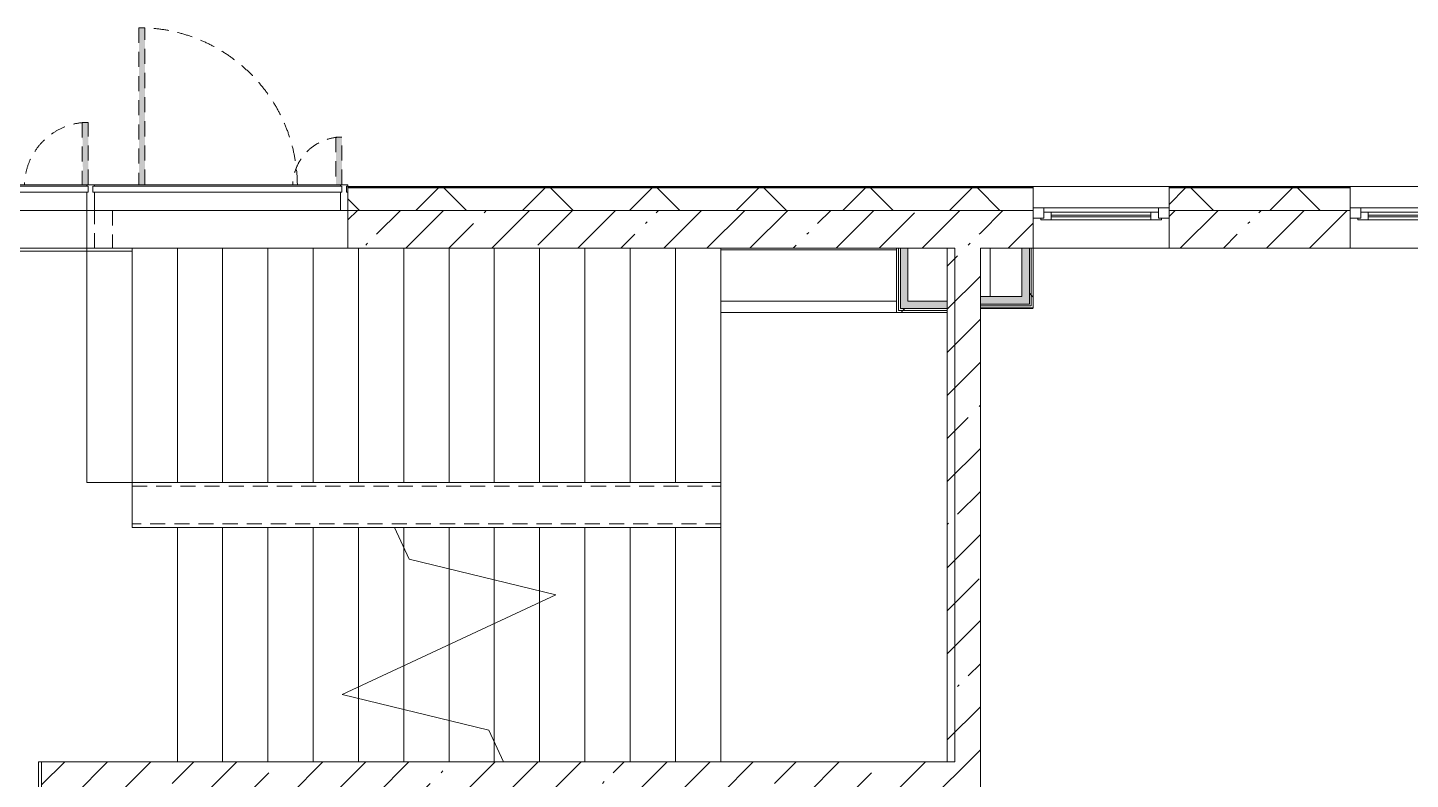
# Model space of a CAD drawing. Header units: millimetres. Extents: x -3129 to 197107, y -8553 to 29000.
# Drawn here: x 164585 to 173746, y 17634 to 22610 of the extents above; entities that cross this region are included whole.
import ezdxf

# ---------------------------------------------------------------- set-up
doc = ezdxf.new("R2010")
doc.units = ezdxf.units.MM
doc.linetypes.add('200_ШТРИХ__ш1_п0_6_', pattern=[160, 100, -60])
for name, color, linetype, lineweight in [('A-DETL-MBND-1', 7, '200_ШТРИХ__ш1_п0_6_', 9), ('A-GLAZ-1', 7, 'Continuous', 5), ('A-GLAZ-CWMG-4', 7, 'Continuous', 5), ('A-WALL', 7, 'Continuous', 9), ('A-WALL-6', 7, 'Continuous', 5), ('I-WALL-6', 7, 'Continuous', 5), ('S-STRS-1', 7, 'Continuous', 5), ('S-STRS-MBND-1', 7, 'Continuous', 5)]:
    doc.layers.add(name, color=color, linetype=linetype, lineweight=lineweight)
for name, color, linetype, lineweight, true_color in [('A-FLOR-3', 7, 'Continuous', 5, 0xaaaaaa), ('I-WALL-4', 7, 'Continuous', 5, 0xe7e7e7), ('I-WALL-5', 7, 'Continuous', 9, 0xe7e7e7)]:
    doc.layers.add(name, color=color, linetype=linetype, lineweight=lineweight, true_color=true_color)
pattern_1 = [(45, (70097.43, 0), (-285.1231, 285.1231), []), (45, (70382.56, 0), (-285.1231, 285.1231), [504.031, -100.806, 16.764, -84.042])]
pattern_2 = [(45, (70097.4, 0), (-530.33, 530.33), []), (135, (70097.4, 0), (-530.33, -530.33), [])]

# ---------------------------------------------------------------- blocks, each defined once
blk = doc.blocks.new('120_Окно_СКБ_1Ст - 120_Окно_СКБ_1Ст 900х2500_h_ с форточкой-22877787-2_1_1_птичка')
at = {"layer": 'A-GLAZ-1'}
for p, q in [((-450, -127), (-450, -57)), ((-450, -57), (-380, -57)), ((450, -57), (-450, -57)), ((-380, -57), (-380, -127)), ((380, -87), (-380, -87)), ((-380, -87), (-380, -127)), ((-330, -137), (-330, -87)), ((330, -137), (330, -87)), ((380, -127), (380, -57)), ((380, -57), (450, -57)), ((380, -127), (380, -87)), ((450, -57), (450, -127)), ((-380, -127), (-450, -127)), ((-450, -127), (-400, -127)), ((-380, -127), (-400, -127)), ((-400, -127), (-400, -137)), ((-400, -137), (400, -137)), ((400, -137), (-400, -137)), ((-330, -107), (330, -107)), ((330, -117), (-330, -117)), ((450, -127), (380, -127)), ((400, -127), (380, -127)), ((400, -127), (450, -127)), ((400, -137), (400, -127))]:
    blk.add_line(p, q, dxfattribs=at)
blk = doc.blocks.new('120_Окно_СКБ_2Ст_Фрамуга сверху - 120_Окно_СКБ_2Ст_2300х2500_h_ ДОО-23103760-2_1_1_птичка')
at = {"layer": 'A-GLAZ-1'}
for p, q in [((-1150, -127), (-1150, -57)), ((-1150, -57), (-1080, -57)), ((1150, -57), (-1150, -57)), ((-1080, -57), (-1080, -127)), ((-1080, -57), (1080, -57)), ((520, -87), (-1080, -87)), ((-1080, -87), (-1080, -127)), ((-1030, -137), (-1030, -87)), ((470, -137), (470, -87)), ((520, -127), (520, -57)), ((520, -57), (590, -57)), ((520, -127), (520, -87)), ((590, -57), (590, -127)), ((1080, -87), (590, -87)), ((590, -87), (590, -127)), ((640, -137), (640, -87)), ((1030, -137), (1030, -87)), ((1080, -127), (1080, -57)), ((1080, -57), (1150, -57)), ((1080, -127), (1080, -87)), ((1150, -57), (1150, -127)), ((-1080, -127), (-1150, -127)), ((-1150, -127), (-1100, -127)), ((-1080, -127), (-1100, -127)), ((-1100, -127), (-1100, -137)), ((-1100, -137), (540, -137)), ((540, -137), (-1100, -137)), ((-1030, -107), (470, -107)), ((470, -117), (-1030, -117)), ((590, -127), (520, -127)), ((540, -127), (520, -127)), ((540, -127), (570, -127)), ((540, -127), (570, -127)), ((540, -137), (540, -127)), ((590, -127), (570, -127)), ((570, -127), (570, -137)), ((570, -137), (1100, -137)), ((1100, -137), (570, -137)), ((640, -107), (1030, -107)), ((1030, -117), (640, -117)), ((1150, -127), (1080, -127)), ((1100, -127), (1080, -127)), ((1100, -127), (1149.8, -127)), ((1100, -137), (1100, -127))]:
    blk.add_line(p, q, dxfattribs=at)
blk = doc.blocks.new('DRS_ДПУ_распашная__2Ст_Прямоугольная1 - ВН-4_ Нр_ДО_1500х2200 глухая-26741401-2_1_1_птичка')
at = {"layer": 'A-DETL-MBND-1'}
h = blk.add_hatch(color=256, dxfattribs=at)
h.paths.add_polyline_path([(-760, 10), (-730, 10), (-730, 1050), (-770, 1050), (-770, 10)])
h.paths.add_polyline_path([(-760, 0), (-760, 10), (-770, 0)])
h = blk.add_hatch(color=256, dxfattribs=at)
h.paths.add_polyline_path([(760, 0), (770, 0), (760, 10)])
h.paths.add_polyline_path([(770, 10), (770, 423.1), (730, 423.1), (735.1, 10), (760, 10)])
for p, q in [((-770, 1050), (-770, 10)), ((-730, 1050), (-770, 1050)), ((-730, 10), (-730, 1050)), ((770, 423.1), (730, 423.1)), ((730, 423.1), (730, 10)), ((770, 10), (770, 423.1))]:
    blk.add_line(p, q, dxfattribs=at)
for centre, radius, start, end in [((-770, 0), 1050, 0.55196, 90), ((770, 0), 423.1, 90, 178.61029)]:
    blk.add_arc(centre, radius, start, end, dxfattribs=at)
blk = doc.blocks.new('Прямоугольный импост - Импост структурный с накладкой - 170мм-23713241-2_1_1_птичка')
at = {"layer": 'A-DETL-MBND-1'}
for p, q in [((-10, 0), (0, 0)), ((0, 0), (0, -10))]:
    blk.add_line(p, q, dxfattribs=at)
blk = doc.blocks.new('DRS_ДПУ_распашная__2Ст_Прямоугольная1 - ВН-4_ Нр_ДО_1500х2200 глухая-26857260-2_1_1_птичка')
at = {"layer": 'A-DETL-MBND-1'}
blk.add_hatch(color=256, dxfattribs=at).paths.add_polyline_path([(-662.5, 10), (-632.5, 10), (-632.5, 1050), (-672.5, 1050), (-672.5, 10)])
h = blk.add_hatch(color=256, dxfattribs=at)
h.paths.add_polyline_path([(662.5, 0), (672.5, 0), (662.5, 10)])
h.paths.add_polyline_path([(662.5, 10), (672.5, 10), (672.5, 325.6), (632.5, 325.6), (632.5, 10)])
for p, q in [((-672.5, 1050), (-672.5, 10)), ((-632.5, 1050), (-672.5, 1050)), ((-632.5, 10), (-632.5, 1050)), ((672.5, 325.6), (632.5, 325.6)), ((632.5, 325.6), (632.5, 10)), ((672.5, 10), (672.5, 325.6))]:
    blk.add_line(p, q, dxfattribs=at)
for centre, radius, start, end in [((-672.5, 0), 1050, 0.55196, 90), ((672.5, 0), 325.6, 90, 178.15712)]:
    blk.add_arc(centre, radius, start, end, dxfattribs=at)
blk = doc.blocks.new('PNS_Панель прямоугольная1 - Нр_Стекло - 40мм-22959730-2_1_1_птичка')
at = {"layer": 'A-GLAZ-1'}
for p, q in [((-770, 0), (770, 0)), ((770, 0), (-770, 0)), ((-760, -40), (760, -40))]:
    blk.add_line(p, q, dxfattribs=at)
blk = doc.blocks.new('PNS_Панель прямоугольная1 - Нр_Стекло - 40мм-23689183-2_1_1_птичка')
at = {"layer": 'A-GLAZ-1'}
for p, q in [((-825, 0), (825, 0)), ((825, 0), (-825, 0)), ((-815, -40), (815, -40))]:
    blk.add_line(p, q, dxfattribs=at)
blk = doc.blocks.new('Прямоугольный импост - Импост структурный с накладкой - 170мм-22874516-2_1_1_птичка')
at = {"layer": 'A-GLAZ-CWMG-4'}
for p, q in [((-50, 40), (-50, 160)), ((-50, 160), (0, 160)), ((0, 160), (0, 40)), ((-40, 40), (-50, 40)), ((-50, -10), (-50, 0)), ((-50, 0), (-40, 0)), ((-40, 0), (-40, 40)), ((-10, 40), (-10, 0)), ((0, 40), (-10, 40)), ((-10, 0), (0, 0)), ((0, 0), (0, -10)), ((0, -10), (-50, -10))]:
    blk.add_line(p, q, dxfattribs=at)
blk = doc.blocks.new('Прямоугольный импост - Импост структурный с накладкой - 170мм-22855553-2_1_1_птичка')
at = {"layer": 'A-GLAZ-CWMG-4'}
for p, q in [((93360, 21560), (93360, 21570)), ((93360, 21570), (94880, 21570)), ((94880, 21570), (94880, 21560)), ((93360, 21400), (94880, 21400))]:
    blk.add_line(p, q, dxfattribs=at)
blk = doc.blocks.new('Прямоугольный импост - Импост структурный с накладкой - 170мм-23689142-2_1_1_птичка')
at = {"layer": 'A-GLAZ-CWMG-4'}
for p, q in [((94930, 21560), (94930, 21570)), ((94930, 21570), (96560, 21570)), ((96560, 21570), (96560, 21560)), ((94930, 21400), (96560, 21400))]:
    blk.add_line(p, q, dxfattribs=at)
blk = doc.blocks.new('Прямоугольный импост - Импост структурный с накладкой - 170мм-22874498-2_1_1_птичка')
at = {"layer": 'A-GLAZ-CWMG-4'}
for p, q in [((-25, 40), (-25, 160)), ((-25, 160), (25, 160)), ((25, 160), (25, 40)), ((-15, 40), (-25, 40)), ((-25, -10), (-25, 0)), ((-25, 0), (-15, 0)), ((-15, 0), (-15, 40)), ((15, 40), (15, 0)), ((25, 40), (15, 40)), ((15, 0), (25, 0)), ((25, 0), (25, -10)), ((25, -10), (-25, -10))]:
    blk.add_line(p, q, dxfattribs=at)
blk = doc.blocks.new('Зашивка приборов отопления31 - Зашивка приборов отопления-33324104-2_1_1_птичка')
at = {"layer": 'A-WALL-6'}
for p, q in [((126595, 120), (125430, 120)), ((126595, 45), (126595, 120)), ((126595, 45), (125430, 45)), ((125430, 45), (126595, 45)), ((126595, -295), (126595, 45)), ((125430, -295), (126595, -295))]:
    blk.add_line(p, q, dxfattribs=at)

msp = doc.modelspace()

# ---------------------------------------------------------------- hatches: boundary and pattern name
at = {"layer": 'A-WALL-6'}
h = msp.add_hatch(dxfattribs=at)
h.set_pattern_fill('FP_124', color=256, style=0, pattern_type=2)
h.set_pattern_definition([(45, (70097.43, 0), (-353.5534, 353.5534), []), (135, (70097.43, 0), (-353.5534, -353.5534), [])])
h.paths.add_polyline_path([(195327.4, 21400), (195327.4, 21550), (190247.6, 21550), (190247.6, 21400), (195177.4, 21400)])
h.paths.add_polyline_path([(189347.6, 21400), (189347.6, 21550), (187997.9, 21550), (187997.9, 21400), (188604.3, 21400)])
h.paths.add_polyline_path([(176546.5, 21400), (176947.9, 21400), (176947.9, 21550), (175647.6, 21550), (175647.6, 21400), (176147.4, 21400)])
h.paths.add_polyline_path([(179147.9, 21400), (179147.9, 21550), (177847.9, 21550), (177847.9, 21400), (178401.6, 21400)])
h.paths.add_polyline_path([(180047.9, 21400), (181347.4, 21400), (181347.4, 21550), (180047.9, 21550)])
h.paths.add_polyline_path([(186197.9, 21400), (187097.9, 21400), (187097.9, 21550), (185697.9, 21550), (185697.9, 21400), (185821.7, 21400)])
h.paths.add_polyline_path([(182247.4, 21400), (183397.9, 21400), (183397.9, 21550), (182247.4, 21550)])
h.paths.add_polyline_path([(170053.9, 21400), (171247.4, 21400), (171247.4, 21550), (166707.4, 21550), (166707.4, 21400), (169126.4, 21400)])
h.paths.add_polyline_path([(172147.4, 21400), (173347.6, 21400), (173347.6, 21550), (172147.4, 21550)])
h.paths.add_polyline_path([(163407.4, 21400), (163407.4, 21550), (163157.4, 21550), (163157.4, 21400)])
at = {"layer": 'I-WALL-4'}
for points in [[(171222.4, 20780), (171222.4, 21150), (171172.4, 21150), (171172.4, 20780)], [(170897.4, 20780), (171172.4, 20780), (171172.4, 20830), (170897.4, 20830)]]:
    msp.add_hatch(color=256, dxfattribs=at).paths.add_polyline_path(points)
at = {"layer": 'I-WALL-5'}
for points in [[(170417.4, 20750), (170417.4, 21150), (170367.4, 21150), (170367.4, 20750)], [(170677.4, 20750), (170677.4, 20800), (170417.4, 20800), (170417.4, 20750), (170517.7, 20750)]]:
    msp.add_hatch(color=256, dxfattribs=at).paths.add_polyline_path(points)
at = {"layer": 'I-WALL-6'}
h = msp.add_hatch(dxfattribs=at)
h.set_pattern_fill('FP_132', color=256, style=0, pattern_type=2)
h.set_pattern_definition(pattern_1)
h.paths.add_polyline_path([(170677.4, 21150), (170677.4, 21400), (166707.4, 21400), (166707.4, 21150), (170417.4, 21150)])
h.paths.add_polyline_path([(163407.4, 21150), (163407.4, 21400), (163127.4, 21400), (163127.4, 21150)])
h = msp.add_hatch(dxfattribs=at)
h.set_pattern_fill('FP_132', color=256, style=0, pattern_type=2)
h.set_pattern_definition(pattern_1)
h.paths.add_polyline_path([(170897.4, 17750), (170897.4, 21400), (170677.4, 21400), (170677.4, 17750)])
h = msp.add_hatch(dxfattribs=at)
h.set_pattern_fill('FP_132', color=256, style=0, pattern_type=2)
h.set_pattern_definition(pattern_1)
h.paths.add_polyline_path([(182247.4, 21150), (183397.9, 21150), (183397.9, 21400), (182247.4, 21400)])
h.paths.add_polyline_path([(186197.9, 21150), (187097.9, 21150), (187097.9, 21400), (186197.9, 21400), (186197.9, 21239.3)])
h.paths.add_polyline_path([(191307.4, 21150), (191307.4, 21400), (190947.4, 21400), (190947.4, 21150)])
h.paths.add_polyline_path([(188612.9, 21150), (189347.6, 21150), (189347.6, 21400), (187997.9, 21400), (187997.9, 21150), (188604.3, 21150)])
h.paths.add_polyline_path([(171234.9, 21150), (171247.4, 21150), (171247.4, 21400), (170897.4, 21400), (170897.4, 21150), (171222.4, 21150)])
h.paths.add_polyline_path([(172836.5, 21150), (173347.6, 21150), (173347.6, 21400), (172147.4, 21400), (172147.4, 21150)])
h.paths.add_polyline_path([(176147.4, 21150), (176947.9, 21150), (176947.9, 21400), (176147.4, 21400)])
h.paths.add_polyline_path([(178401.6, 21150), (179147.9, 21150), (179147.9, 21400), (177847.9, 21400), (177847.9, 21150), (178322.4, 21150)])
h.paths.add_polyline_path([(181347.4, 21150), (181347.4, 21400), (181147.4, 21400), (181147.4, 21150), (181184.1, 21150)])
h.paths.add_polyline_path([(180447.4, 21150), (180447.4, 21400), (180047.9, 21400), (180047.9, 21150), (180256.6, 21150)])
h = msp.add_hatch(dxfattribs=at)
h.set_pattern_fill('FP_228', color=256, style=0, pattern_type=2)
h.set_pattern_definition(pattern_2)
h.paths.add_polyline_path([(171234.9, 20767.5), (171234.9, 21150), (171222.4, 21150), (171222.4, 20767.5)])
h = msp.add_hatch(dxfattribs=at)
h.set_pattern_fill('FP_228', color=256, style=0, pattern_type=2)
h.set_pattern_definition(pattern_2)
h.paths.add_polyline_path([(171247.4, 20755), (171247.4, 21150), (171234.9, 21150), (171234.9, 20755)])
h = msp.add_hatch(dxfattribs=at)
h.set_pattern_fill('FP_228', color=256, style=0, pattern_type=2)
h.set_pattern_definition(pattern_2)
h.paths.add_polyline_path([(170354.9, 20725), (170677.4, 20725), (170677.4, 20737.5), (170354.9, 20737.5)])
h = msp.add_hatch(dxfattribs=at)
h.set_pattern_fill('FP_228', color=256, style=0, pattern_type=2)
h.set_pattern_definition(pattern_2)
h.paths.add_polyline_path([(170367.4, 20737.5), (170677.4, 20737.5), (170677.4, 20750), (170367.4, 20750)])
h = msp.add_hatch(dxfattribs=at)
h.set_pattern_fill('FP_132', color=256, style=0, pattern_type=2)
h.set_pattern_definition(pattern_1)
h.paths.add_polyline_path([(168617.4, 17530), (170897.4, 17530), (170897.4, 17750), (164677.4, 17750), (164677.4, 17530), (167817.4, 17530)])

# ---------------------------------------------------------------- linework, layer by layer
at = {"layer": 'A-DETL-MBND-1'}
for p, q in [((165027.4, 21150), (165027.4, 21400)), ((165147.4, 21400), (165147.4, 21150)), ((165277.4, 19575), (169177.4, 19575)), ((169177.4, 19325), (165277.4, 19325))]:
    msp.add_line(p, q, dxfattribs=at)
at = {"layer": 'A-FLOR-3'}
for p, q in [((164977.4, 21150), (164977.4, 21400)), ((165277.4, 21130), (163147.4, 21130)), ((165277.4, 21150), (163407.4, 21150)), ((165277.4, 19300), (165277.4, 21150)), ((170962.4, 21150), (170962.4, 20830)), ((171247.4, 20750), (170897.4, 20750)), ((165577.4, 19300), (165277.4, 19300)), ((164656.4, 13620), (164656.4, 17750)), ((164656.4, 17750), (164677.4, 17750))]:
    msp.add_line(p, q, dxfattribs=at)
at = {"layer": 'A-WALL'}
for p, q in [((171247.4, 21553), (166707.4, 21553)), ((171247.4, 21550), (166707.4, 21550)), ((173347.6, 21553), (172147.4, 21553)), ((173347.6, 21550), (172147.4, 21550)), ((166707.4, 21400), (170677.4, 21400)), ((171247.4, 21400), (170897.4, 21400)), ((173347.6, 21400), (172147.4, 21400)), ((170417.4, 21150), (170342.4, 21150)), ((170354.9, 20737.5), (170354.9, 21150)), ((170367.4, 20750), (170367.4, 21150)), ((171247.4, 21150), (171172.4, 21150)), ((171222.4, 20780), (171222.4, 21150)), ((171234.9, 20767.5), (171234.9, 21150)), ((170677.4, 20725), (170677.4, 20800)), ((170897.4, 20830), (170897.4, 20755)), ((170677.4, 20737.5), (170354.9, 20737.5)), ((170677.4, 20750), (170367.4, 20750)), ((170897.4, 20780), (171222.4, 20780)), ((170897.4, 20767.5), (171234.9, 20767.5))]:
    msp.add_line(p, q, dxfattribs=at)
at = {"layer": 'A-WALL-6'}
for p, q in [((180047.9, 21558), (166707.4, 21558)), ((166707.4, 21558), (166707.4, 21400)), ((171247.4, 21400), (171247.4, 21558)), ((172147.4, 21558), (172147.4, 21400)), ((173347.6, 21400), (173347.6, 21558)), ((170677.4, 21400), (170897.4, 21400))]:
    msp.add_line(p, q, dxfattribs=at)
at = {"layer": 'I-WALL-6'}
for p, q in [((166707.4, 21400), (166707.4, 21150)), ((171247.4, 21150), (171247.4, 21400)), ((172147.4, 21400), (172147.4, 21150)), ((173347.6, 21150), (173347.6, 21400)), ((166707.4, 21150), (170342.4, 21150)), ((170342.4, 21150), (170342.4, 20725)), ((170417.4, 21150), (170677.4, 21150)), ((170417.4, 20800), (170417.4, 21150)), ((170677.4, 21150), (170677.4, 20800)), ((170897.4, 21150), (171172.4, 21150)), ((170897.4, 20830), (170897.4, 21150)), ((171172.4, 21150), (171172.4, 20830)), ((175647.4, 21150), (171247.4, 21150)), ((171247.4, 20755), (171247.4, 21150)), ((170677.4, 20800), (170417.4, 20800)), ((171172.4, 20830), (170897.4, 20830)), ((170342.4, 20725), (170677.4, 20725)), ((170677.4, 20725), (170677.4, 17750)), ((170897.4, 15235), (170897.4, 20755)), ((170897.4, 20755), (171247.4, 20755)), ((164677.4, 17750), (164677.4, 13620)), ((170677.4, 17750), (164677.4, 17750))]:
    msp.add_line(p, q, dxfattribs=at)
at = {"layer": 'S-STRS-1'}
for p, q in [((164977.4, 19600), (164977.4, 21150)), ((165577.4, 21150), (165277.4, 21150)), ((165877.4, 21150), (165577.4, 21150)), ((165577.4, 19600), (165577.4, 21150)), ((165577.4, 19600), (165577.4, 21150)), ((166177.4, 21150), (165877.4, 21150)), ((165877.4, 19600), (165877.4, 21150)), ((165877.4, 19600), (165877.4, 21150)), ((166477.4, 21150), (166177.4, 21150)), ((166177.4, 19600), (166177.4, 21150)), ((166177.4, 19600), (166177.4, 21150)), ((166707.4, 21150), (166477.4, 21150)), ((166477.4, 19600), (166477.4, 21150)), ((166477.4, 19600), (166477.4, 21150)), ((166777.4, 19600), (166777.4, 21150)), ((166777.4, 19600), (166777.4, 21150)), ((167077.4, 19600), (167077.4, 21150)), ((167077.4, 19600), (167077.4, 21150)), ((167377.4, 19600), (167377.4, 21150)), ((167377.4, 19600), (167377.4, 21150)), ((167677.4, 19600), (167677.4, 21150)), ((167677.4, 19600), (167677.4, 21150)), ((167977.4, 19600), (167977.4, 21150)), ((167977.4, 19600), (167977.4, 21150)), ((168277.4, 19600), (168277.4, 21150)), ((168277.4, 19600), (168277.4, 21150)), ((168577.4, 19600), (168577.4, 21150)), ((168577.4, 19600), (168577.4, 21150)), ((168877.4, 19600), (168877.4, 21150)), ((168877.4, 19600), (168877.4, 21150)), ((169177.4, 21140), (169177.4, 21150)), ((169177.4, 21140), (169177.4, 21150)), ((169177.4, 19600), (169177.4, 20725)), ((169177.4, 19600), (169177.4, 20725)), ((165577.4, 19600), (165277.4, 19600)), ((165877.4, 19600), (165577.4, 19600)), ((166177.4, 19600), (165877.4, 19600)), ((166477.4, 19600), (166177.4, 19600)), ((166777.4, 19600), (166477.4, 19600)), ((167077.4, 19600), (166777.4, 19600)), ((167377.4, 19600), (167077.4, 19600)), ((167677.4, 19600), (167377.4, 19600)), ((167977.4, 19600), (167677.4, 19600)), ((168277.4, 19600), (167977.4, 19600)), ((168577.4, 19600), (168277.4, 19600)), ((168877.4, 19600), (168577.4, 19600)), ((169177.4, 19600), (168877.4, 19600)), ((169177.4, 19600), (169177.4, 19300)), ((165577.4, 19300), (165577.4, 17750)), ((165577.4, 19300), (165877.4, 19300)), ((165577.4, 19300), (165577.4, 17750)), ((165877.4, 19300), (166177.4, 19300)), ((165877.4, 19300), (165877.4, 17750)), ((165877.4, 19300), (165877.4, 17750)), ((166177.4, 19300), (166477.4, 19300)), ((166177.4, 19300), (166177.4, 17750)), ((166177.4, 19300), (166177.4, 17750)), ((166477.4, 19300), (166777.4, 19300)), ((166477.4, 19300), (166477.4, 17750)), ((166477.4, 19300), (166477.4, 17750)), ((166777.4, 19300), (167016, 19300)), ((166777.4, 19300), (166777.4, 18245.2)), ((166777.4, 19300), (166777.4, 18245.2)), ((167016, 19300), (167077.4, 19300)), ((167077.4, 19300), (167377.4, 19300)), ((167077.4, 19300), (167077.4, 19168.4)), ((167077.4, 19300), (167077.4, 19168.4)), ((167377.4, 19300), (167677.4, 19300)), ((167377.4, 19300), (167377.4, 19027.2)), ((167377.4, 19300), (167377.4, 19027.2)), ((167677.4, 19300), (167977.4, 19300)), ((167677.4, 19300), (167677.4, 18954.3)), ((167677.4, 19300), (167677.4, 18954.3)), ((167977.4, 19300), (168277.4, 19300)), ((167977.4, 19300), (167977.4, 18881.4)), ((167977.4, 19300), (167977.4, 18881.4)), ((168277.4, 19300), (168577.4, 19300)), ((168277.4, 19300), (168277.4, 17750)), ((168277.4, 19300), (168277.4, 17750)), ((168577.4, 19300), (168877.4, 19300)), ((168577.4, 19300), (168577.4, 17750)), ((168577.4, 19300), (168577.4, 17750)), ((168877.4, 19300), (169177.4, 19300)), ((168877.4, 19300), (168877.4, 17750)), ((168877.4, 19300), (168877.4, 17750)), ((169177.4, 19300), (169177.4, 17750)), ((169177.4, 19300), (169177.4, 17750)), ((167077.4, 19168.4), (167077.4, 18385.1)), ((167077.4, 19168.4), (167077.4, 18385.1)), ((167377.4, 19027.2), (167377.4, 18525)), ((167377.4, 19027.2), (167377.4, 18525)), ((167677.4, 18954.3), (167677.4, 18664.9)), ((167677.4, 18954.3), (167677.4, 18664.9)), ((167977.4, 18881.4), (167977.4, 18804.8)), ((167977.4, 18881.4), (167977.4, 18804.8)), ((167977.4, 18804.8), (167977.4, 17750)), ((167977.4, 18804.8), (167977.4, 17750)), ((167677.4, 18664.9), (167677.4, 17881.6)), ((167677.4, 18664.9), (167677.4, 17881.6)), ((167377.4, 18525), (167377.4, 18022.8)), ((167377.4, 18525), (167377.4, 18022.8)), ((167077.4, 18385.1), (167077.4, 18095.7)), ((167077.4, 18385.1), (167077.4, 18095.7)), ((166777.4, 18245.2), (166777.4, 18168.6)), ((166777.4, 18245.2), (166777.4, 18168.6)), ((166777.4, 18168.6), (166777.4, 17750)), ((166777.4, 18168.6), (166777.4, 17750)), ((167077.4, 18095.7), (167077.4, 17750)), ((167077.4, 18095.7), (167077.4, 17750)), ((167377.4, 18022.8), (167377.4, 17750)), ((167377.4, 18022.8), (167377.4, 17750)), ((167677.4, 17881.6), (167677.4, 17750)), ((167677.4, 17881.6), (167677.4, 17750)), ((167677.4, 17750), (167738.8, 17750))]:
    msp.add_line(p, q, dxfattribs=at)
at = {"layer": 'S-STRS-MBND-1'}
for p, q in [((164977.4, 19600), (164977.4, 21150)), ((169177.4, 21150), (164977.4, 21150)), ((165277.4, 19600), (165277.4, 21150)), ((165277.4, 19600), (165277.4, 21150)), ((165577.4, 19600), (165577.4, 21150)), ((165577.4, 19600), (165577.4, 21150)), ((165877.4, 19600), (165877.4, 21150)), ((165877.4, 19600), (165877.4, 21150)), ((166177.4, 19600), (166177.4, 21150)), ((166177.4, 19600), (166177.4, 21150)), ((166477.4, 19600), (166477.4, 21150)), ((166477.4, 19600), (166477.4, 21150)), ((166777.4, 19600), (166777.4, 21150)), ((166777.4, 19600), (166777.4, 21150)), ((167077.4, 19600), (167077.4, 21150)), ((167077.4, 19600), (167077.4, 21150)), ((167377.4, 19600), (167377.4, 21150)), ((167377.4, 19600), (167377.4, 21150)), ((167677.4, 19600), (167677.4, 21150)), ((167677.4, 19600), (167677.4, 21150)), ((167977.4, 19600), (167977.4, 21150)), ((167977.4, 19600), (167977.4, 21150)), ((168277.4, 19600), (168277.4, 21150)), ((168277.4, 19600), (168277.4, 21150)), ((168577.4, 19600), (168577.4, 21150)), ((168577.4, 19600), (168577.4, 21150)), ((168877.4, 19600), (168877.4, 21150)), ((168877.4, 19600), (168877.4, 21150)), ((170727.4, 21150), (169177.4, 21150)), ((169177.4, 19600), (169177.4, 21150)), ((169177.4, 19600), (169177.4, 21150)), ((170727.4, 17750), (170727.4, 21150)), ((169177.4, 19600), (164977.4, 19600)), ((169177.4, 19600), (169177.4, 19300)), ((167016, 19300), (169177.4, 19300)), ((167113.3, 19091.4), (167016, 19300)), ((167077.4, 19300), (167077.4, 19168.4)), ((167077.4, 19300), (167077.4, 19168.4)), ((167377.4, 19300), (167377.4, 19027.2)), ((167377.4, 19300), (167377.4, 19027.2)), ((167677.4, 19300), (167677.4, 18954.3)), ((167677.4, 19300), (167677.4, 18954.3)), ((167977.4, 19300), (167977.4, 18881.4)), ((167977.4, 19300), (167977.4, 18881.4)), ((168277.4, 19300), (168277.4, 17750)), ((168277.4, 19300), (168277.4, 17750)), ((168577.4, 19300), (168577.4, 17750)), ((168577.4, 19300), (168577.4, 17750)), ((168877.4, 19300), (168877.4, 17750)), ((168877.4, 19300), (168877.4, 17750)), ((169177.4, 19300), (169177.4, 17750)), ((169177.4, 19300), (169177.4, 17750)), ((168085.5, 18855.2), (167113.3, 19091.4)), ((166669.4, 18194.8), (168085.5, 18855.2)), ((167977.4, 18804.8), (167977.4, 17750)), ((167977.4, 18804.8), (167977.4, 17750)), ((167677.4, 18664.9), (167677.4, 17881.6)), ((167677.4, 18664.9), (167677.4, 17881.6)), ((167377.4, 18525), (167377.4, 18022.8)), ((167377.4, 18525), (167377.4, 18022.8)), ((167077.4, 18385.1), (167077.4, 18095.7)), ((167077.4, 18385.1), (167077.4, 18095.7)), ((166777.4, 18245.2), (166777.4, 18168.6)), ((166777.4, 18245.2), (166777.4, 18168.6)), ((167641.6, 17958.6), (166669.4, 18194.8)), ((167738.8, 17750), (167641.6, 17958.6)), ((167738.8, 17750), (169177.4, 17750)), ((169177.4, 17750), (170727.4, 17750))]:
    msp.add_line(p, q, dxfattribs=at)

# ---------------------------------------------------------------- block references
at = {"layer": 'A-DETL-MBND-1'}
for name, p in [('DRS_ДПУ_распашная__2Ст_Прямоугольная1 - ВН-4_ Нр_ДО_1500х2200 глухая-26741401-2_1_1_птичка', (164217.4, 21560)), ('DRS_ДПУ_распашная__2Ст_Прямоугольная1 - ВН-4_ Нр_ДО_1500х2200 глухая-26857260-2_1_1_птичка', (165994.9, 21560))]:
    msp.add_blockref(name, p, dxfattribs=at)
at = {"layer": 'A-DETL-MBND-1', "extrusion": (0, 0, -1), "rotation": 180}
msp.add_blockref('Прямоугольный импост - Импост структурный с накладкой - 170мм-23713241-2_1_1_птичка', (-166707.4, 21560), dxfattribs=at)
at = {"layer": 'A-GLAZ-1'}
for name, p in [('PNS_Панель прямоугольная1 - Нр_Стекло - 40мм-22959730-2_1_1_птичка', (164217.4, 21560)), ('PNS_Панель прямоугольная1 - Нр_Стекло - 40мм-23689183-2_1_1_птичка', (165842.4, 21560)), ('120_Окно_СКБ_1Ст - 120_Окно_СКБ_1Ст 900х2500_h_ с форточкой-22877787-2_1_1_птичка', (171697.4, 21475)), ('120_Окно_СКБ_2Ст_Фрамуга сверху - 120_Окно_СКБ_2Ст_2300х2500_h_ ДОО-23103760-2_1_1_птичка', (174497.6, 21475))]:
    msp.add_blockref(name, p, dxfattribs=at)
at = {"layer": 'A-GLAZ-CWMG-4'}
for name in ['Прямоугольный импост - Импост структурный с накладкой - 170мм-22855553-2_1_1_птичка', 'Прямоугольный импост - Импост структурный с накладкой - 170мм-23689142-2_1_1_птичка']:
    msp.add_blockref(name, (70097.4, 0), dxfattribs=at)
at = {"layer": 'A-GLAZ-CWMG-4', "extrusion": (0, 0, -1), "rotation": 180}
for name, p in [('Прямоугольный импост - Импост структурный с накладкой - 170мм-22874498-2_1_1_птичка', (-165002.4, 21560)), ('Прямоугольный импост - Импост структурный с накладкой - 170мм-22874516-2_1_1_птичка', (-166707.4, 21560))]:
    msp.add_blockref(name, p, dxfattribs=at)
at = {"layer": 'A-WALL-6', "rotation": 180}
msp.add_blockref('Зашивка приборов отопления31 - Зашивка приборов отопления-33324104-2_1_1_птичка', (295772.5, 20845), dxfattribs=at)

doc.saveas('drawing.dxf')
